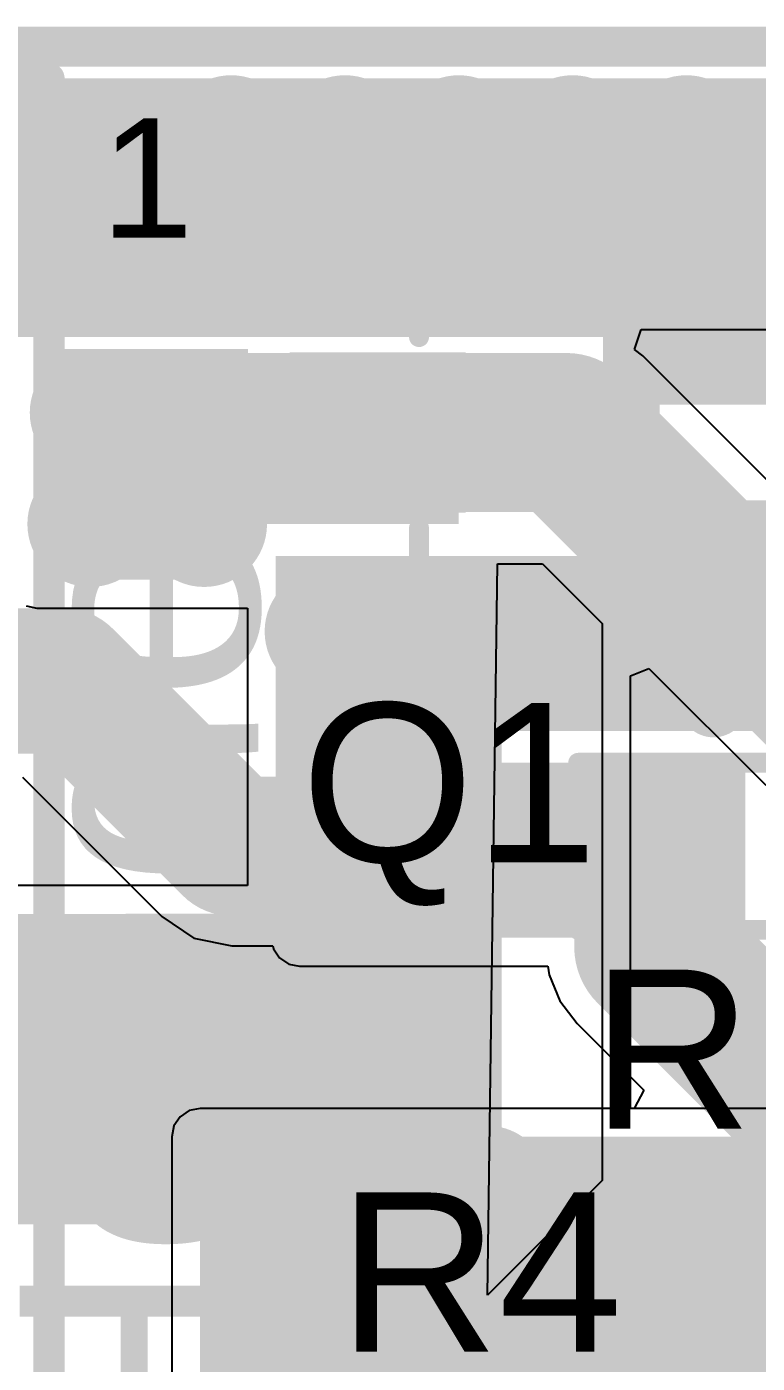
# Model space of a CAD drawing. Header units: millimetres. Extents: x -0.206 to 0.672, y -0.188 to 0.779.
# Drawn here: x 0.1014 to 0.285, y 0.2851 to 0.621 of the extents above; entities that cross this region are included whole.
import ezdxf

# ---------------------------------------------------------------- set-up
doc = ezdxf.new("R2010")
doc.units = ezdxf.units.MM
doc.header["$MEASUREMENT"] = 0
for name, color, linetype in [('BottomLayer', 5, 'Continuous'), ('BottomSolder', 6, 'Continuous'), ('Mechanical2', 216, 'Continuous'), ('TopLayer', 1, 'Continuous'), ('TopOverlay', 2, 'Continuous'), ('TopPaste', 8, 'Continuous'), ('TopSolder', 216, 'Continuous'), ('ViaHoleLayer', 16, 'Continuous')]:
    doc.layers.add(name, color=color, linetype=linetype)
doc.styles.add('Arial', font='', dxfattribs={"height": 0.2})
doc.styles.get('Arial').set_extended_font_data('Arial')

# ---------------------------------------------------------------- blocks, each defined once
blk = doc.blocks.new('VG039NCHXTB202_1')
at = {"layer": 'TopLayer'}
for points in [[(-0.02362, 0.0876), (0.02362, 0.0876), (0.02362, 0.04035), (-0.02362, 0.04035)], [(-0.06299, -0.04035), (-0.01575, -0.04035), (-0.01575, -0.0876), (-0.06299, -0.0876)], [(0.01575, -0.04035), (0.06299, -0.04035), (0.06299, -0.0876), (0.01575, -0.0876)]]:
    blk.add_hatch(color=1, dxfattribs=at).paths.add_polyline_path(points)
at = {"layer": 'TopPaste'}
for points in [[(-0.02362, 0.0876), (0.02362, 0.0876), (0.02362, 0.04035), (-0.02362, 0.04035)], [(-0.06299, -0.04035), (-0.01575, -0.04035), (-0.01575, -0.0876), (-0.06299, -0.0876)], [(0.01575, -0.04035), (0.06299, -0.04035), (0.06299, -0.0876), (0.01575, -0.0876)]]:
    blk.add_hatch(color=8, dxfattribs=at).paths.add_polyline_path(points)
at = {"layer": 'TopSolder'}
for points in [[(-0.02762, 0.0916), (0.02762, 0.0916), (0.02762, 0.03635), (-0.02762, 0.03635)], [(-0.06699, -0.03635), (-0.01175, -0.03635), (-0.01175, -0.0916), (-0.06699, -0.0916)], [(0.01175, -0.03635), (0.06699, -0.03635), (0.06699, -0.0916), (0.01175, -0.0916)]]:
    blk.add_hatch(color=216, dxfattribs=at).paths.add_polyline_path(points)
at = {"layer": 'TopOverlay', "const_width": 0.005}
for points in [[(-0.06, 0.08), (-0.0322, 0.0798)], [(-0.06, 0.08), (-0.06, -0.024)], [(0.06, 0.08), (0.0322, 0.0798)], [(0.06, 0.08), (0.06, -0.024)], [(-0.007, -0.078), (0.007, -0.078)]]:
    blk.add_lwpolyline(points, dxfattribs=at)
at = {"layer": 'TopOverlay'}
for points, const_width in [([(-0.06125, 0.08, 1), (-0.05875, 0.08, 1)], 0.0025), ([(-0.06125, 0.08, 1), (-0.05875, 0.08, 1)], 0.0025), ([(-0.03345, 0.0798, 1), (-0.03095, 0.0798, 1)], 0.0025), ([(0.03095, 0.0798, 1), (0.03345, 0.0798, 1)], 0.0025), ([(0.05875, 0.08, 1), (0.06125, 0.08, 1)], 0.0025), ([(0.05875, 0.08, 1), (0.06125, 0.08, 1)], 0.0025), ([(0.02561, 0, 1), (-0.02561, 0, 1)], 0.005), ([(-0.02686, 0, 1), (-0.02436, 0, 1)], 0.0025), ([(0.02436, 0, 1), (0.02686, 0, 1)], 0.0025), ([(-0.06125, -0.024, 1), (-0.05875, -0.024, 1)], 0.0025), ([(0.05875, -0.024, 1), (0.06125, -0.024, 1)], 0.0025), ([(-0.07117, -0.073, 1), (-0.08283, -0.073, 1)], 0.01), ([(-0.08533, -0.073, 1), (-0.08033, -0.073, 1)], 0.005), ([(-0.07367, -0.073, 1), (-0.06867, -0.073, 1)], 0.005), ([(-0.00825, -0.078, 1), (-0.00575, -0.078, 1)], 0.0025), ([(0.00575, -0.078, 1), (0.00825, -0.078, 1)], 0.0025)]:
    blk.add_lwpolyline(points, format="xyb", close=True, dxfattribs=dict(at, const_width=const_width))
blk = doc.blocks.new('RES_0603_5')
at = {"layer": 'TopLayer'}
for points in [[(-0.015, 0.0175), (-0.015, -0.0175), (-0.045, -0.0175), (-0.045, 0.0175)], [(0.045, 0.0175), (0.045, -0.0175), (0.015, -0.0175), (0.015, 0.0175)]]:
    blk.add_hatch(color=1, dxfattribs=at).paths.add_polyline_path(points)
at = {"layer": 'TopPaste'}
for points in [[(-0.015, 0.0175), (-0.015, -0.0175), (-0.045, -0.0175), (-0.045, 0.0175)], [(0.045, 0.0175), (0.045, -0.0175), (0.015, -0.0175), (0.015, 0.0175)]]:
    blk.add_hatch(color=8, dxfattribs=at).paths.add_polyline_path(points)
at = {"layer": 'TopSolder'}
for points in [[(-0.011, 0.0215), (-0.011, -0.0215), (-0.049, -0.0215), (-0.049, 0.0215)], [(0.049, 0.0215), (0.049, -0.0215), (0.011, -0.0215), (0.011, 0.0215)]]:
    blk.add_hatch(color=216, dxfattribs=at).paths.add_polyline_path(points)
at = {"layer": 'TopOverlay', "const_width": 0.005}
for points in [[(-0.049, 0.021), (0.049, 0.021)], [(-0.049, -0.021), (-0.049, 0.021)], [(0.049, -0.021), (0.049, 0.021)], [(-0.049, -0.021), (0.049, -0.021)]]:
    blk.add_lwpolyline(points, dxfattribs=at)
at = {"layer": 'TopOverlay', "const_width": 0.0025}
for points in [[(-0.05025, 0.021, 1), (-0.04775, 0.021, 1)], [(-0.05025, 0.021, 1), (-0.04775, 0.021, 1)], [(0.04775, 0.021, 1), (0.05025, 0.021, 1)], [(0.04775, 0.021, 1), (0.05025, 0.021, 1)], [(-0.05025, -0.021, 1), (-0.04775, -0.021, 1)], [(-0.05025, -0.021, 1), (-0.04775, -0.021, 1)], [(0.04775, -0.021, 1), (0.05025, -0.021, 1)], [(0.04775, -0.021, 1), (0.05025, -0.021, 1)]]:
    blk.add_lwpolyline(points, format="xyb", close=True, dxfattribs=at)
blk = doc.blocks.new('SOT_23_6')
at = {"layer": 'TopLayer'}
for points in [[(-0.01614, 0.05748), (0.01614, 0.05748), (0.01614, 0.02126), (-0.01614, 0.02126)], [(-0.05354, -0.02126), (-0.02126, -0.02126), (-0.02126, -0.05748), (-0.05354, -0.05748)], [(0.02126, -0.02126), (0.05354, -0.02126), (0.05354, -0.05748), (0.02126, -0.05748)]]:
    blk.add_hatch(color=1, dxfattribs=at).paths.add_polyline_path(points)
at = {"layer": 'TopPaste'}
for points in [[(-0.01614, 0.05748), (0.01614, 0.05748), (0.01614, 0.02126), (-0.01614, 0.02126)], [(-0.05354, -0.02126), (-0.02126, -0.02126), (-0.02126, -0.05748), (-0.05354, -0.05748)], [(0.02126, -0.02126), (0.05354, -0.02126), (0.05354, -0.05748), (0.02126, -0.05748)]]:
    blk.add_hatch(color=8, dxfattribs=at).paths.add_polyline_path(points)
at = {"layer": 'TopSolder'}
for points in [[(-0.02014, 0.06148), (0.02014, 0.06148), (0.02014, 0.01726), (-0.02014, 0.01726)], [(-0.05754, -0.01726), (-0.01726, -0.01726), (-0.01726, -0.06148), (-0.05754, -0.06148)], [(0.01726, -0.01726), (0.05754, -0.01726), (0.05754, -0.06148), (0.01726, -0.06148)]]:
    blk.add_hatch(color=216, dxfattribs=at).paths.add_polyline_path(points)
at = {"layer": 'TopOverlay', "const_width": 0.005}
for points in [[(-0.061, 0.029), (-0.061, -0.027)], [(-0.061, 0.029), (-0.024, 0.029)], [(0.024, 0.029), (0.061, 0.029)], [(0.061, 0.029), (0.061, -0.027)], [(-0.013, -0.029), (0.013, -0.029)]]:
    blk.add_lwpolyline(points, dxfattribs=at)
at = {"layer": 'TopOverlay'}
for points, const_width in [([(-0.06225, 0.029, 1), (-0.05975, 0.029, 1)], 0.0025), ([(-0.06225, 0.029, 1), (-0.05975, 0.029, 1)], 0.0025), ([(-0.02525, 0.029, 1), (-0.02275, 0.029, 1)], 0.0025), ([(0.02275, 0.029, 1), (0.02525, 0.029, 1)], 0.0025), ([(0.05975, 0.029, 1), (0.06225, 0.029, 1)], 0.0025), ([(0.05975, 0.029, 1), (0.06225, 0.029, 1)], 0.0025), ([(-0.06225, -0.027, 1), (-0.05975, -0.027, 1)], 0.0025), ([(-0.01425, -0.029, 1), (-0.01175, -0.029, 1)], 0.0025), ([(0.01175, -0.029, 1), (0.01425, -0.029, 1)], 0.0025), ([(0.05975, -0.027, 1), (0.06225, -0.027, 1)], 0.0025), ([(-0.06439, -0.045, 1), (-0.07161, -0.045, 1)], 0.01), ([(-0.07411, -0.045, 1), (-0.06911, -0.045, 1)], 0.005), ([(-0.06689, -0.045, 1), (-0.06189, -0.045, 1)], 0.005)]:
    blk.add_lwpolyline(points, format="xyb", close=True, dxfattribs=dict(at, const_width=const_width))
blk = doc.blocks.new('HDR1X6_7')
at = {"layer": 'TopOverlay', "const_width": 0.00787}
for points in [[(-0.05, -0.05), (-0.05, 0.05)], [(0.55, 0.05), (-0.05, 0.05)]]:
    blk.add_lwpolyline(points, dxfattribs=at)
at = {"layer": 'TopOverlay', "const_width": 0.00394}
blk.add_lwpolyline([(-0.05197, 0.05, 1), (-0.04803, 0.05, 1)], format="xyb", close=True, dxfattribs=at)
blk.add_lwpolyline([(-0.05197, 0.05, 1), (-0.04803, 0.05, 1)], format="xyb", close=True, dxfattribs=at)

msp = doc.modelspace()

# ---------------------------------------------------------------- hatches: boundary and pattern name
at = {"layer": 'BottomLayer'}
for points in [[(0.022, 0.552), (0.369, 0.552), (0.369, 0.608), (0.022, 0.608)], [(0.104, 0.482), (0.157, 0.482), (0.157, 0.54), (0.104, 0.54)], [(0.164, 0.329), (0.22075, 0.329), (0.22075, 0.486), (0.164, 0.486)], [(0.019, 0.32), (0.218, 0.32), (0.218, 0.398), (0.019, 0.398)], [(0.145, 0.289), (0.347, 0.289), (0.347, 0.342), (0.145, 0.342)]]:
    msp.add_hatch(color=5, dxfattribs=at).paths.add_polyline_path(points)
h = msp.add_hatch(color=5, dxfattribs=at)
edge = h.paths.add_edge_path()
edge.add_arc((0.1528, 0.593), 0.01181, 0, 360)
h = msp.add_hatch(color=5, dxfattribs=at)
edge = h.paths.add_edge_path()
edge.add_arc((0.1814, 0.593), 0.01181, 0, 360)
h = msp.add_hatch(color=5, dxfattribs=at)
edge = h.paths.add_edge_path()
edge.add_arc((0.21, 0.593), 0.01181, 0, 360)
h = msp.add_hatch(color=5, dxfattribs=at)
edge = h.paths.add_edge_path()
edge.add_arc((0.2386, 0.593), 0.01181, 0, 360)
h = msp.add_hatch(color=5, dxfattribs=at)
edge = h.paths.add_edge_path()
edge.add_arc((0.2672, 0.593), 0.01181, 0, 360)
h = msp.add_hatch(color=5, dxfattribs=at)
edge = h.paths.add_edge_path()
edge.add_arc((0.2958, 0.593), 0.01181, 0, 360)
h = msp.add_hatch(color=5, dxfattribs=at)
edge = h.paths.add_edge_path()
edge.add_arc((0.1528, 0.565), 0.01181, 0, 360)
h = msp.add_hatch(color=5, dxfattribs=at)
edge = h.paths.add_edge_path()
edge.add_arc((0.1814, 0.565), 0.01181, 0, 360)
h = msp.add_hatch(color=5, dxfattribs=at)
edge = h.paths.add_edge_path()
edge.add_arc((0.21, 0.565), 0.01181, 0, 360)
h = msp.add_hatch(color=5, dxfattribs=at)
edge = h.paths.add_edge_path()
edge.add_arc((0.2386, 0.565), 0.01181, 0, 360)
h = msp.add_hatch(color=5, dxfattribs=at)
edge = h.paths.add_edge_path()
edge.add_arc((0.118, 0.524), 0.01181, 0, 360)
h = msp.add_hatch(color=5, dxfattribs=at)
edge = h.paths.add_edge_path()
edge.add_arc((0.146, 0.524), 0.01181, 0, 360)
h = msp.add_hatch(color=5, dxfattribs=at)
edge = h.paths.add_edge_path()
edge.add_arc((0.1174, 0.496), 0.01181, 0, 360)
h = msp.add_hatch(color=5, dxfattribs=at)
edge = h.paths.add_edge_path()
edge.add_arc((0.146, 0.496), 0.01181, 0, 360)
h = msp.add_hatch(color=5, dxfattribs=at)
edge = h.paths.add_edge_path()
edge.add_arc((0.17702, 0.469), 0.01181, 0, 360)
h = msp.add_hatch(color=5, dxfattribs=at)
edge = h.paths.add_edge_path()
edge.add_arc((0.20502, 0.469), 0.01181, 0, 360)
h = msp.add_hatch(color=5, dxfattribs=at)
edge = h.paths.add_edge_path()
edge.add_arc((0.23257, 0.46854), 0.01181, 0, 360)
h = msp.add_hatch(color=5, dxfattribs=at)
edge = h.paths.add_edge_path()
edge.add_arc((0.161, 0.329), 0.01181, 0, 360)
h = msp.add_hatch(color=5, dxfattribs=at)
edge = h.paths.add_edge_path()
edge.add_arc((0.189, 0.329), 0.01181, 0, 360)
h = msp.add_hatch(color=5, dxfattribs=at)
edge = h.paths.add_edge_path()
edge.add_arc((0.217, 0.329), 0.01181, 0, 360)
h = msp.add_hatch(color=5, dxfattribs=at)
edge = h.paths.add_edge_path()
edge.add_arc((0.161, 0.301), 0.01181, 0, 360)
h = msp.add_hatch(color=5, dxfattribs=at)
edge = h.paths.add_edge_path()
edge.add_arc((0.189, 0.301), 0.01181, 0, 360)
h = msp.add_hatch(color=5, dxfattribs=at)
edge = h.paths.add_edge_path()
edge.add_arc((0.217, 0.301), 0.01181, 0, 360)
h = msp.add_hatch(color=5, dxfattribs=at)
edge = h.paths.add_edge_path()
edge.add_arc((0.245, 0.301), 0.01181, 0, 360)
h = msp.add_hatch(color=5, dxfattribs=at)
edge = h.paths.add_edge_path()
edge.add_arc((0.273, 0.301), 0.01181, 0, 360)
at = {"layer": 'BottomSolder'}
h = msp.add_hatch(color=6, dxfattribs=at)
edge = h.paths.add_edge_path()
edge.add_arc((0.1528, 0.593), 0.01581, 0, 360)
h = msp.add_hatch(color=6, dxfattribs=at)
edge = h.paths.add_edge_path()
edge.add_arc((0.1814, 0.593), 0.01581, 0, 360)
h = msp.add_hatch(color=6, dxfattribs=at)
edge = h.paths.add_edge_path()
edge.add_arc((0.21, 0.593), 0.01581, 0, 360)
h = msp.add_hatch(color=6, dxfattribs=at)
edge = h.paths.add_edge_path()
edge.add_arc((0.2386, 0.593), 0.01581, 0, 360)
h = msp.add_hatch(color=6, dxfattribs=at)
edge = h.paths.add_edge_path()
edge.add_arc((0.2672, 0.593), 0.01581, 0, 360)
h = msp.add_hatch(color=6, dxfattribs=at)
edge = h.paths.add_edge_path()
edge.add_arc((0.2958, 0.593), 0.01581, 0, 360)
h = msp.add_hatch(color=6, dxfattribs=at)
edge = h.paths.add_edge_path()
edge.add_arc((0.1528, 0.565), 0.01581, 0, 360)
h = msp.add_hatch(color=6, dxfattribs=at)
edge = h.paths.add_edge_path()
edge.add_arc((0.1814, 0.565), 0.01581, 0, 360)
h = msp.add_hatch(color=6, dxfattribs=at)
edge = h.paths.add_edge_path()
edge.add_arc((0.21, 0.565), 0.01581, 0, 360)
h = msp.add_hatch(color=6, dxfattribs=at)
edge = h.paths.add_edge_path()
edge.add_arc((0.2386, 0.565), 0.01581, 0, 360)
h = msp.add_hatch(color=6, dxfattribs=at)
edge = h.paths.add_edge_path()
edge.add_arc((0.118, 0.524), 0.01581, 0, 360)
h = msp.add_hatch(color=6, dxfattribs=at)
edge = h.paths.add_edge_path()
edge.add_arc((0.146, 0.524), 0.01581, 0, 360)
h = msp.add_hatch(color=6, dxfattribs=at)
edge = h.paths.add_edge_path()
edge.add_arc((0.1174, 0.496), 0.01581, 0, 360)
h = msp.add_hatch(color=6, dxfattribs=at)
edge = h.paths.add_edge_path()
edge.add_arc((0.146, 0.496), 0.01581, 0, 360)
h = msp.add_hatch(color=6, dxfattribs=at)
edge = h.paths.add_edge_path()
edge.add_arc((0.17702, 0.469), 0.01581, 0, 360)
h = msp.add_hatch(color=6, dxfattribs=at)
edge = h.paths.add_edge_path()
edge.add_arc((0.20502, 0.469), 0.01581, 0, 360)
h = msp.add_hatch(color=6, dxfattribs=at)
edge = h.paths.add_edge_path()
edge.add_arc((0.23257, 0.46854), 0.01581, 0, 360)
h = msp.add_hatch(color=6, dxfattribs=at)
edge = h.paths.add_edge_path()
edge.add_arc((0.161, 0.329), 0.01581, 0, 360)
h = msp.add_hatch(color=6, dxfattribs=at)
edge = h.paths.add_edge_path()
edge.add_arc((0.189, 0.329), 0.01581, 0, 360)
h = msp.add_hatch(color=6, dxfattribs=at)
edge = h.paths.add_edge_path()
edge.add_arc((0.217, 0.329), 0.01581, 0, 360)
h = msp.add_hatch(color=6, dxfattribs=at)
edge = h.paths.add_edge_path()
edge.add_arc((0.161, 0.301), 0.01581, 0, 360)
h = msp.add_hatch(color=6, dxfattribs=at)
edge = h.paths.add_edge_path()
edge.add_arc((0.189, 0.301), 0.01581, 0, 360)
h = msp.add_hatch(color=6, dxfattribs=at)
edge = h.paths.add_edge_path()
edge.add_arc((0.217, 0.301), 0.01581, 0, 360)
h = msp.add_hatch(color=6, dxfattribs=at)
edge = h.paths.add_edge_path()
edge.add_arc((0.245, 0.301), 0.01581, 0, 360)
h = msp.add_hatch(color=6, dxfattribs=at)
edge = h.paths.add_edge_path()
edge.add_arc((0.273, 0.301), 0.01581, 0, 360)
at = {"layer": 'TopLayer'}
for points in [[(0.096, 0.543), (0.26, 0.543), (0.26, 0.608), (0.096, 0.608)], [(0.247, 0.526), (0.366, 0.526), (0.366, 0.608), (0.247, 0.608)], [(0.157, 0.536), (0.108, 0.536), (0.108, 0.48406), (0.157, 0.48406)], [(0.21, 0.496), (0.21, 0.536), (0.108, 0.536), (0.108, 0.496)], [(0.245, 0.447), (0.289, 0.447), (0.289, 0.502), (0.245, 0.502)], [(0.289, 0.444), (0.289, 0.488), (0.164, 0.488), (0.164, 0.444)], [(0.282, 0.392), (0.282, 0.436), (0.17, 0.436), (0.17, 0.392)], [(0.145, 0.282), (0.254, 0.282), (0.254, 0.342), (0.145, 0.342)], [(0.219, 0.085), (0.219, 0.342), (0.145, 0.342), (0.145, 0.085)], [(0.171, 0.228), (0.347, 0.228), (0.347, 0.316), (0.171, 0.316)]]:
    msp.add_hatch(color=1, dxfattribs=at).paths.add_polyline_path(points)
h = msp.add_hatch(color=1, dxfattribs=at)
edge = h.paths.add_edge_path()
edge.add_arc((0.1528, 0.593), 0.01181, 0, 360)
h = msp.add_hatch(color=1, dxfattribs=at)
edge = h.paths.add_edge_path()
edge.add_arc((0.1814, 0.593), 0.01181, 0, 360)
h = msp.add_hatch(color=1, dxfattribs=at)
edge = h.paths.add_edge_path()
edge.add_arc((0.21, 0.593), 0.01181, 0, 360)
h = msp.add_hatch(color=1, dxfattribs=at)
edge = h.paths.add_edge_path()
edge.add_arc((0.2386, 0.593), 0.01181, 0, 360)
h = msp.add_hatch(color=1, dxfattribs=at)
edge = h.paths.add_edge_path()
edge.add_arc((0.2672, 0.593), 0.01181, 0, 360)
h = msp.add_hatch(color=1, dxfattribs=at)
edge = h.paths.add_edge_path()
edge.add_arc((0.2958, 0.593), 0.01181, 0, 360)
h = msp.add_hatch(color=1, dxfattribs=at)
edge = h.paths.add_edge_path()
edge.add_arc((0.1528, 0.565), 0.01181, 0, 360)
h = msp.add_hatch(color=1, dxfattribs=at)
edge = h.paths.add_edge_path()
edge.add_arc((0.1814, 0.565), 0.01181, 0, 360)
h = msp.add_hatch(color=1, dxfattribs=at)
edge = h.paths.add_edge_path()
edge.add_arc((0.21, 0.565), 0.01181, 0, 360)
h = msp.add_hatch(color=1, dxfattribs=at)
edge = h.paths.add_edge_path()
edge.add_arc((0.2386, 0.565), 0.01181, 0, 360)
h = msp.add_hatch(color=1, dxfattribs=at)
edge = h.paths.add_edge_path()
edge.add_arc((0.118, 0.524), 0.01181, 0, 360)
h = msp.add_hatch(color=1, dxfattribs=at)
edge = h.paths.add_edge_path()
edge.add_arc((0.146, 0.524), 0.01181, 0, 360)
h = msp.add_hatch(color=1, dxfattribs=at)
edge = h.paths.add_edge_path()
edge.add_arc((0.1174, 0.496), 0.01181, 0, 360)
h = msp.add_hatch(color=1, dxfattribs=at)
edge = h.paths.add_edge_path()
edge.add_arc((0.146, 0.496), 0.01181, 0, 360)
h = msp.add_hatch(color=1, dxfattribs=at)
edge = h.paths.add_edge_path()
edge.add_arc((0.17702, 0.469), 0.01181, 0, 360)
h = msp.add_hatch(color=1, dxfattribs=at)
edge = h.paths.add_edge_path()
edge.add_arc((0.20502, 0.469), 0.01181, 0, 360)
h = msp.add_hatch(color=1, dxfattribs=at)
edge = h.paths.add_edge_path()
edge.add_arc((0.23257, 0.46854), 0.01181, 0, 360)
h = msp.add_hatch(color=1, dxfattribs=at)
edge = h.paths.add_edge_path()
edge.add_arc((0.161, 0.329), 0.01181, 0, 360)
h = msp.add_hatch(color=1, dxfattribs=at)
edge = h.paths.add_edge_path()
edge.add_arc((0.189, 0.329), 0.01181, 0, 360)
h = msp.add_hatch(color=1, dxfattribs=at)
edge = h.paths.add_edge_path()
edge.add_arc((0.217, 0.329), 0.01181, 0, 360)
h = msp.add_hatch(color=1, dxfattribs=at)
edge = h.paths.add_edge_path()
edge.add_arc((0.161, 0.301), 0.01181, 0, 360)
h = msp.add_hatch(color=1, dxfattribs=at)
edge = h.paths.add_edge_path()
edge.add_arc((0.189, 0.301), 0.01181, 0, 360)
h = msp.add_hatch(color=1, dxfattribs=at)
edge = h.paths.add_edge_path()
edge.add_arc((0.217, 0.301), 0.01181, 0, 360)
h = msp.add_hatch(color=1, dxfattribs=at)
edge = h.paths.add_edge_path()
edge.add_arc((0.245, 0.301), 0.01181, 0, 360)
h = msp.add_hatch(color=1, dxfattribs=at)
edge = h.paths.add_edge_path()
edge.add_arc((0.273, 0.301), 0.01181, 0, 360)
at = {"layer": 'TopSolder'}
h = msp.add_hatch(color=216, dxfattribs=at)
edge = h.paths.add_edge_path()
edge.add_arc((0.1528, 0.593), 0.01581, 0, 360)
h = msp.add_hatch(color=216, dxfattribs=at)
edge = h.paths.add_edge_path()
edge.add_arc((0.1814, 0.593), 0.01581, 0, 360)
h = msp.add_hatch(color=216, dxfattribs=at)
edge = h.paths.add_edge_path()
edge.add_arc((0.21, 0.593), 0.01581, 0, 360)
h = msp.add_hatch(color=216, dxfattribs=at)
edge = h.paths.add_edge_path()
edge.add_arc((0.2386, 0.593), 0.01581, 0, 360)
h = msp.add_hatch(color=216, dxfattribs=at)
edge = h.paths.add_edge_path()
edge.add_arc((0.2672, 0.593), 0.01581, 0, 360)
h = msp.add_hatch(color=216, dxfattribs=at)
edge = h.paths.add_edge_path()
edge.add_arc((0.2958, 0.593), 0.01581, 0, 360)
h = msp.add_hatch(color=216, dxfattribs=at)
edge = h.paths.add_edge_path()
edge.add_arc((0.1528, 0.565), 0.01581, 0, 360)
h = msp.add_hatch(color=216, dxfattribs=at)
edge = h.paths.add_edge_path()
edge.add_arc((0.1814, 0.565), 0.01581, 0, 360)
h = msp.add_hatch(color=216, dxfattribs=at)
edge = h.paths.add_edge_path()
edge.add_arc((0.21, 0.565), 0.01581, 0, 360)
h = msp.add_hatch(color=216, dxfattribs=at)
edge = h.paths.add_edge_path()
edge.add_arc((0.2386, 0.565), 0.01581, 0, 360)
h = msp.add_hatch(color=216, dxfattribs=at)
edge = h.paths.add_edge_path()
edge.add_arc((0.118, 0.524), 0.01581, 0, 360)
h = msp.add_hatch(color=216, dxfattribs=at)
edge = h.paths.add_edge_path()
edge.add_arc((0.146, 0.524), 0.01581, 0, 360)
h = msp.add_hatch(color=216, dxfattribs=at)
edge = h.paths.add_edge_path()
edge.add_arc((0.1174, 0.496), 0.01581, 0, 360)
h = msp.add_hatch(color=216, dxfattribs=at)
edge = h.paths.add_edge_path()
edge.add_arc((0.146, 0.496), 0.01581, 0, 360)
h = msp.add_hatch(color=216, dxfattribs=at)
edge = h.paths.add_edge_path()
edge.add_arc((0.17702, 0.469), 0.01581, 0, 360)
h = msp.add_hatch(color=216, dxfattribs=at)
edge = h.paths.add_edge_path()
edge.add_arc((0.20502, 0.469), 0.01581, 0, 360)
h = msp.add_hatch(color=216, dxfattribs=at)
edge = h.paths.add_edge_path()
edge.add_arc((0.23257, 0.46854), 0.01581, 0, 360)
h = msp.add_hatch(color=216, dxfattribs=at)
edge = h.paths.add_edge_path()
edge.add_arc((0.161, 0.329), 0.01581, 0, 360)
h = msp.add_hatch(color=216, dxfattribs=at)
edge = h.paths.add_edge_path()
edge.add_arc((0.189, 0.329), 0.01581, 0, 360)
h = msp.add_hatch(color=216, dxfattribs=at)
edge = h.paths.add_edge_path()
edge.add_arc((0.217, 0.329), 0.01581, 0, 360)
h = msp.add_hatch(color=216, dxfattribs=at)
edge = h.paths.add_edge_path()
edge.add_arc((0.161, 0.301), 0.01581, 0, 360)
h = msp.add_hatch(color=216, dxfattribs=at)
edge = h.paths.add_edge_path()
edge.add_arc((0.189, 0.301), 0.01581, 0, 360)
h = msp.add_hatch(color=216, dxfattribs=at)
edge = h.paths.add_edge_path()
edge.add_arc((0.217, 0.301), 0.01581, 0, 360)
h = msp.add_hatch(color=216, dxfattribs=at)
edge = h.paths.add_edge_path()
edge.add_arc((0.245, 0.301), 0.01581, 0, 360)
h = msp.add_hatch(color=216, dxfattribs=at)
edge = h.paths.add_edge_path()
edge.add_arc((0.273, 0.301), 0.01581, 0, 360)
at = {"layer": 'ViaHoleLayer'}
h = msp.add_hatch(color=16, dxfattribs=at)
edge = h.paths.add_edge_path()
edge.add_arc((0.1528, 0.593), 0.00591, 0, 360)
h = msp.add_hatch(color=16, dxfattribs=at)
edge = h.paths.add_edge_path()
edge.add_arc((0.1814, 0.593), 0.00591, 0, 360)
h = msp.add_hatch(color=16, dxfattribs=at)
edge = h.paths.add_edge_path()
edge.add_arc((0.21, 0.593), 0.00591, 0, 360)
h = msp.add_hatch(color=16, dxfattribs=at)
edge = h.paths.add_edge_path()
edge.add_arc((0.2386, 0.593), 0.00591, 0, 360)
h = msp.add_hatch(color=16, dxfattribs=at)
edge = h.paths.add_edge_path()
edge.add_arc((0.2672, 0.593), 0.00591, 0, 360)
h = msp.add_hatch(color=16, dxfattribs=at)
edge = h.paths.add_edge_path()
edge.add_arc((0.1528, 0.565), 0.00591, 0, 360)
h = msp.add_hatch(color=16, dxfattribs=at)
edge = h.paths.add_edge_path()
edge.add_arc((0.1814, 0.565), 0.00591, 0, 360)
h = msp.add_hatch(color=16, dxfattribs=at)
edge = h.paths.add_edge_path()
edge.add_arc((0.21, 0.565), 0.00591, 0, 360)
h = msp.add_hatch(color=16, dxfattribs=at)
edge = h.paths.add_edge_path()
edge.add_arc((0.2386, 0.565), 0.00591, 0, 360)
h = msp.add_hatch(color=16, dxfattribs=at)
edge = h.paths.add_edge_path()
edge.add_arc((0.118, 0.524), 0.00591, 0, 360)
h = msp.add_hatch(color=16, dxfattribs=at)
edge = h.paths.add_edge_path()
edge.add_arc((0.146, 0.524), 0.00591, 0, 360)
h = msp.add_hatch(color=16, dxfattribs=at)
edge = h.paths.add_edge_path()
edge.add_arc((0.1174, 0.496), 0.00591, 0, 360)
h = msp.add_hatch(color=16, dxfattribs=at)
edge = h.paths.add_edge_path()
edge.add_arc((0.146, 0.496), 0.00591, 0, 360)
h = msp.add_hatch(color=16, dxfattribs=at)
edge = h.paths.add_edge_path()
edge.add_arc((0.17702, 0.469), 0.00591, 0, 360)
h = msp.add_hatch(color=16, dxfattribs=at)
edge = h.paths.add_edge_path()
edge.add_arc((0.20502, 0.469), 0.00591, 0, 360)
h = msp.add_hatch(color=16, dxfattribs=at)
edge = h.paths.add_edge_path()
edge.add_arc((0.23257, 0.46854), 0.00591, 0, 360)
h = msp.add_hatch(color=16, dxfattribs=at)
edge = h.paths.add_edge_path()
edge.add_arc((0.161, 0.329), 0.00591, 0, 360)
h = msp.add_hatch(color=16, dxfattribs=at)
edge = h.paths.add_edge_path()
edge.add_arc((0.189, 0.329), 0.00591, 0, 360)
h = msp.add_hatch(color=16, dxfattribs=at)
edge = h.paths.add_edge_path()
edge.add_arc((0.217, 0.329), 0.00591, 0, 360)
h = msp.add_hatch(color=16, dxfattribs=at)
edge = h.paths.add_edge_path()
edge.add_arc((0.161, 0.301), 0.00591, 0, 360)
h = msp.add_hatch(color=16, dxfattribs=at)
edge = h.paths.add_edge_path()
edge.add_arc((0.189, 0.301), 0.00591, 0, 360)
h = msp.add_hatch(color=16, dxfattribs=at)
edge = h.paths.add_edge_path()
edge.add_arc((0.217, 0.301), 0.00591, 0, 360)
h = msp.add_hatch(color=16, dxfattribs=at)
edge = h.paths.add_edge_path()
edge.add_arc((0.245, 0.301), 0.00591, 0, 360)
h = msp.add_hatch(color=16, dxfattribs=at)
edge = h.paths.add_edge_path()
edge.add_arc((0.273, 0.301), 0.00591, 0, 360)

# ---------------------------------------------------------------- linework, layer by layer
at = {"layer": 'BottomLayer'}
for p, q in [((0.25416, 0.53986), (0.25586, 0.54486)), ((0.25586, 0.54486), (0.32586, 0.54486)), ((0.25626, 0.53826), (0.25416, 0.53986)), ((0.32186, 0.47265), (0.25626, 0.53826)), ((0.21722, 0.30222), (0.2197, 0.486)), ((0.2197, 0.486), (0.231, 0.486)), ((0.231, 0.486), (0.246, 0.471)), ((0.10127, 0.47541), (0.104, 0.47486)), ((0.104, 0.47486), (0.15686, 0.47486)), ((0.15686, 0.47486), (0.15686, 0.40514)), ((0.246, 0.471), (0.246, 0.331)), ((0.25314, 0.45782), (0.25776, 0.45973)), ((0.25314, 0.34914), (0.25314, 0.45782)), ((0.25776, 0.45973), (0.28714, 0.43035)), ((0.15686, 0.40514), (0.026, 0.40514)), ((0.347, 0.34914), (0.25314, 0.34914)), ((0.246, 0.331), (0.21722, 0.30222))]:
    msp.add_line(p, q, dxfattribs=at)
at = {"layer": 'BottomLayer', "const_width": 0.04}
for points in [[(0.125, 0.519), (0.153, 0.519)], [(0.153, 0.519), (0.237, 0.519)], [(0.237, 0.519), (0.307, 0.449)]]:
    msp.add_lwpolyline(points, dxfattribs=at)
at = {"layer": 'BottomLayer', "const_width": 0.02}
for points in [[(0.115, 0.519, 1), (0.135, 0.519, 1)], [(0.143, 0.519, 1), (0.163, 0.519, 1)], [(0.143, 0.519, 1), (0.163, 0.519, 1)], [(0.227, 0.519, 1), (0.247, 0.519, 1)], [(0.227, 0.519, 1), (0.247, 0.519, 1)]]:
    msp.add_lwpolyline(points, format="xyb", close=True, dxfattribs=at)
at = {"layer": 'Mechanical2', "const_width": 0.01}
msp.add_lwpolyline([(-0.001, 0.616), (0.486, 0.616)], dxfattribs=at)
at = {"layer": 'TopLayer'}
for p, q in [((0.10033, 0.43234), (0.13534, 0.39734)), ((0.13534, 0.39734), (0.14344, 0.39192)), ((0.14344, 0.39192), (0.153, 0.39002)), ((0.153, 0.39002), (0.16326, 0.39002)), ((0.16326, 0.39002), (0.16341, 0.38927)), ((0.16341, 0.38927), (0.16495, 0.38695)), ((0.16495, 0.38695), (0.16727, 0.38541)), ((0.16727, 0.38541), (0.17, 0.38486)), ((0.17, 0.38486), (0.23241, 0.38486)), ((0.23241, 0.38486), (0.23269, 0.3827)), ((0.23269, 0.3827), (0.23542, 0.37613)), ((0.23542, 0.37613), (0.23974, 0.37049)), ((0.23974, 0.37049), (0.25649, 0.35374)), ((0.25649, 0.35374), (0.25403, 0.34913)), ((0.13995, 0.34705), (0.13841, 0.34473)), ((0.14227, 0.34859), (0.13995, 0.34705)), ((0.145, 0.34914), (0.14227, 0.34859)), ((0.254, 0.34914), (0.145, 0.34914)), ((0.25403, 0.34913), (0.254, 0.34914)), ((0.13841, 0.34473), (0.13786, 0.342)), ((0.13786, 0.342), (0.13786, 0.282))]:
    msp.add_line(p, q, dxfattribs=at)
for points, const_width in [([(0.26633, 0.558), (0.27083, 0.5535)], 0.025), ([(0.27083, 0.5535), (0.319, 0.5535)], 0.025), ([(0.18863, 0.52), (0.18963, 0.519)], 0.025), ([(0.18863, 0.518), (0.18963, 0.519)], 0.025), ([(0.05768, 0.45732), (0.11068, 0.45732)], 0.035), ([(0.11068, 0.45732), (0.153, 0.415)], 0.035), ([(0.259, 0.38975), (0.259, 0.415)], 0.04), ([(0.153, 0.415), (0.259, 0.415)], 0.035), ([(0.259, 0.38975), (0.29675, 0.352)], 0.04), ([(0.29675, 0.352), (0.395, 0.352)], 0.04)]:
    msp.add_lwpolyline(points, dxfattribs=dict(at, const_width=const_width))
for points, const_width in [([(0.26008, 0.558, 1), (0.27258, 0.558, 1)], 0.0125), ([(0.26458, 0.5535, 1), (0.27708, 0.5535, 1)], 0.0125), ([(0.26458, 0.5535, 1), (0.27708, 0.5535, 1)], 0.0125), ([(0.18238, 0.52, 1), (0.19488, 0.52, 1)], 0.0125), ([(0.18338, 0.519, 1), (0.19588, 0.519, 1)], 0.0125), ([(0.18338, 0.519, 1), (0.19588, 0.519, 1)], 0.0125), ([(0.18238, 0.518, 1), (0.19488, 0.518, 1)], 0.0125), ([(0.10193, 0.45732, 1), (0.11943, 0.45732, 1)], 0.0175), ([(0.10193, 0.45732, 1), (0.11943, 0.45732, 1)], 0.0175), ([(0.249, 0.415, 1), (0.269, 0.415, 1)], 0.02), ([(0.14425, 0.415, 1), (0.16175, 0.415, 1)], 0.0175), ([(0.14425, 0.415, 1), (0.16175, 0.415, 1)], 0.0175), ([(0.25025, 0.415, 1), (0.26775, 0.415, 1)], 0.0175), ([(0.249, 0.38975, 1), (0.269, 0.38975, 1)], 0.02), ([(0.249, 0.38975, 1), (0.269, 0.38975, 1)], 0.02), ([(0.28675, 0.352, 1), (0.30675, 0.352, 1)], 0.02), ([(0.28675, 0.352, 1), (0.30675, 0.352, 1)], 0.02)]:
    msp.add_lwpolyline(points, format="xyb", close=True, dxfattribs=dict(at, const_width=const_width))

# ---------------------------------------------------------------- block references
for name, p, rotation in [('HDR1X6_7', (0.057, 0.558), 270), ('SOT_23_6', (0.229, 0.519), 90), ('VG039NCHXTB202_1', (0.259, 0.221), 90)]:
    msp.add_blockref(name, p, dxfattribs=dict(rotation=rotation))
msp.add_blockref('RES_0603_5', (0.289, 0.415))

# ---------------------------------------------------------------- texts
at = {"layer": 'TopOverlay', "style": 'Arial'}
for s, height, p in [('1', 0.03, (0.12, 0.568)), ('R1', 0.04, (0.24334, 0.34401)), ('R4', 0.04, (0.17968, 0.28801))]:
    msp.add_text(s, height=height, dxfattribs=at).set_placement(p)
for s, height, rotation, p in [('TDS Header', 0.06, 90, (0.15964, 0.06)), ('Q1', 0.04, 360, (0.17034, 0.41101))]:
    msp.add_text(s, height=height, rotation=rotation, dxfattribs=at).set_placement(p)

doc.saveas('drawing.dxf')
